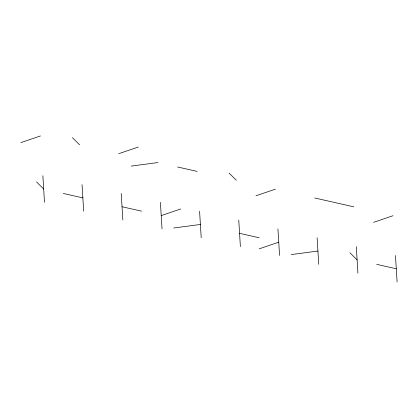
<?xml version="1.0" encoding="UTF-8"?>
<svg xmlns="http://www.w3.org/2000/svg" width="418" height="418" viewBox="0 0 418 418"><rect width="100%" height="100%" fill="white"/><g stroke="black" fill="none" stroke-linecap="round" stroke-linejoin="round"><path stroke-width="0.63" d="M20.9 142.611L40.431 135.96M118.785 153.683L138.316 147.037M161.212 215.61L180.743 208.958M255.978 195.776L275.504 189.129M259.223 248.841L278.749 242.189M373.514 222.36L393.045 215.709M131.257 166.087L157.967 162.545M173.684 228.009L200.389 224.466M291.221 254.593L317.931 251.051M177.556 166.975L197.144 171.406M314.686 197.986L353.863 206.847M63.264 193.456L82.853 197.886M122.035 206.748L141.624 211.179M239.571 233.328L259.16 237.758M376.696 264.343L396.29 268.774M349.908 252.749L357.108 259.912M229.127 173.104L236.327 180.268M72.408 137.663L79.608 144.821M36.476 181.861L43.676 189.025M395.475 255.508L397.1 282.04M356.298 246.646L357.923 273.179M317.121 237.785L318.741 264.317M277.939 228.923L279.564 255.455M238.762 220.061L240.381 246.594M199.579 211.205L201.204 237.732M160.402 202.343L162.022 228.871M121.22 193.482L122.845 220.014M82.043 184.62L83.663 211.153M42.861 175.759L44.486 202.291"/></g></svg>
